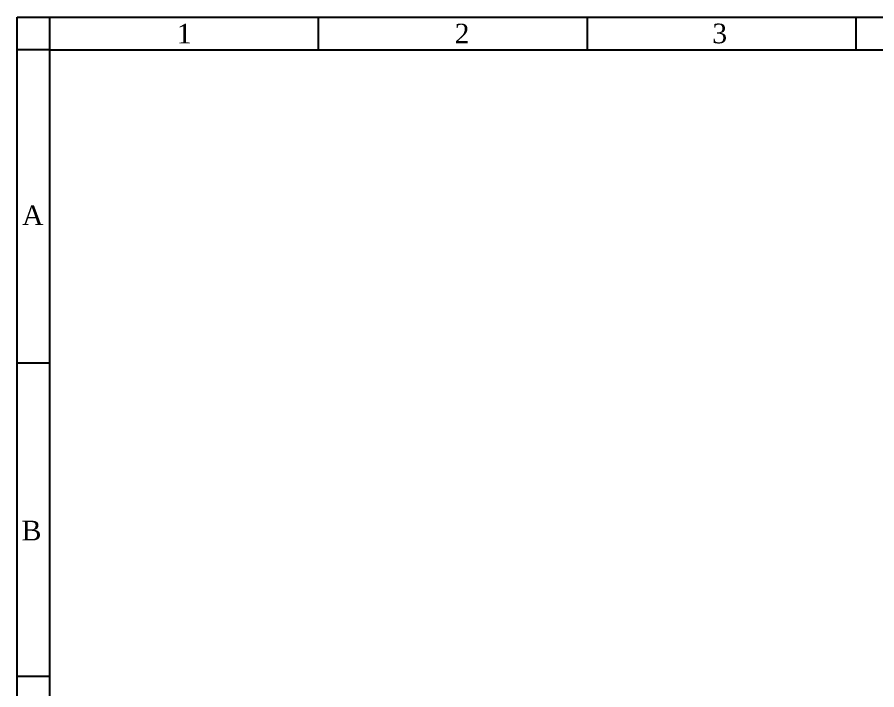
# Model space of a CAD drawing. Header units: centimetres. Extents: x 1 to 9408, y 0 to 2433.
# Drawn here: x 8809.7 to 8865.8, y 2389.3 to 2433.2 of the extents above; entities that cross this region are included whole.
import ezdxf
from ezdxf.enums import TextEntityAlignment as Align

# ---------------------------------------------------------------- set-up
doc = ezdxf.new("R2010")
doc.units = ezdxf.units.CM
doc.header["$MEASUREMENT"] = 0
doc.styles.get("Standard").update_dxf_attribs({"font": 'times.ttf', "height": 2})

# ---------------------------------------------------------------- blocks, each defined once
blk = doc.blocks.new('Template_A3_3')
for p, q in [((0, 0), (0, 297)), ((0, 297), (420, 297)), ((5, 292), (5, 297)), ((46, 292), (46, 297)), ((87, 292), (87, 297)), ((128, 292), (128, 297)), ((5, 292), (0, 292)), ((5, 5), (5, 292)), ((5, 292), (415, 292)), ((5, 244.2), (0, 244.2)), ((5, 196.4), (0, 196.4))]:
    blk.add_line(p, q)
at = {"char_height": 3, "width": 4.3828, "attachment_point": 5}
for s, insert in [('1', (25.5, 294.5)), ('2', (67.88, 294.5)), ('3', (107.19, 294.5)), ('A', (2.38, 266.79)), ('B', (2.19, 218.68))]:
    blk.add_mtext(s, dxfattribs=dict(at, insert=insert))
for tag, p in [('DATE', (396, 47)), ('NGUOIVE', (116.22, 35)), ('CONGTY', (262.26, 35)), ('TIME', (396, 35)), ('NGUOIKIEMTRA', (116.22, 23)), ('SCALE', (396, 23)), ('NGUOIPHEDUYET', (116.22, 11)), ('TENBANVE', (262.26, 11)), ('SHEET', (396, 11))]:
    blk.add_attdef(tag, text='', height=5).set_placement(p, align=Align.MIDDLE_CENTER)
at = {"flags": 9}
blk.add_attdef('WD_TB', (0, 0), '', height=5, dxfattribs=at)

msp = doc.modelspace()

# ---------------------------------------------------------------- block references
at = {"xscale": 0.4278423504730325, "yscale": 0.4278423504730325, "zscale": 0.4278423504730325}
msp.add_blockref('Template_A3_3', (8809.70702, 2306.1544), dxfattribs=at)

doc.saveas('drawing.dxf')
